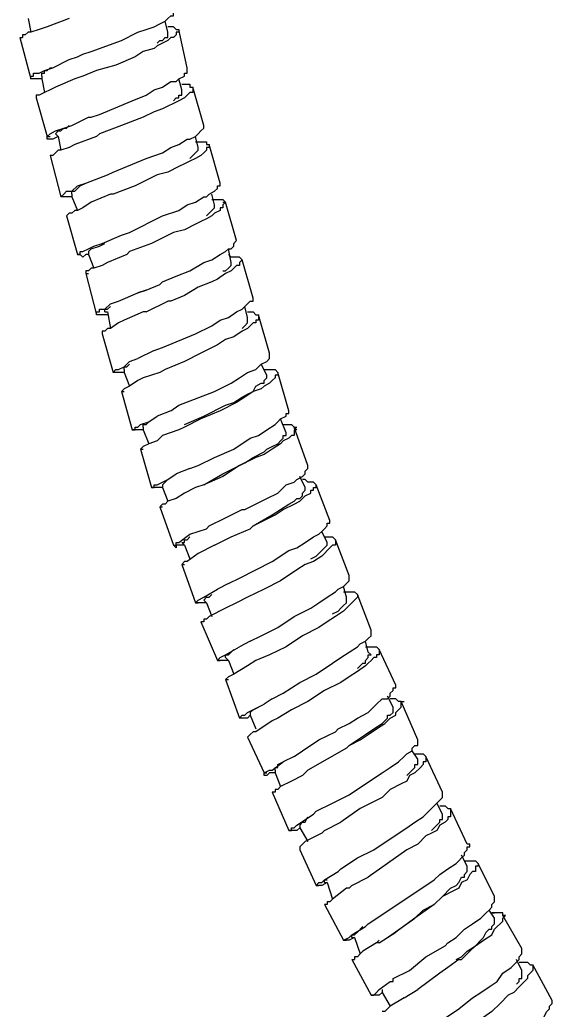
# Model space of a CAD drawing. Header units: millimetres. Extents: x 1.34 to 8.68, y 2.73 to 10.24.
# Drawn here: x 2.26 to 2.584, y 3.352 to 3.954 of the extents above; entities that cross this region are included whole.
import ezdxf

# ---------------------------------------------------------------- set-up
doc = ezdxf.new("R2010")
doc.units = ezdxf.units.MM
doc.layers.add('PDF2_형상', color=7, linetype='Continuous')

msp = doc.modelspace()

# ---------------------------------------------------------------- linework, layer by layer
at = {"layer": 'PDF2_형상', "lineweight": 25}
for points in [[(2.30375, 3.93476), (2.32208, 3.94143), (2.33208, 3.94643), (2.33708, 3.9481), (2.34208, 3.94976), (2.34541, 3.95143), (2.34875, 3.9531), (2.35041, 3.95476), (2.35208, 3.95643), (2.35375, 3.95643), (2.35375, 3.9581), (2.35375, 3.95976)], [(2.26541, 3.95476), (2.26708, 3.94643)], [(2.29041, 3.95476), (2.27708, 3.94976), (2.27208, 3.9481), (2.26708, 3.94643)], [(2.35041, 3.94643), (2.34875, 3.9531)], [(2.35708, 3.9481), (2.35708, 3.94643), (2.35541, 3.94643), (2.35541, 3.94476), (2.35375, 3.9431), (2.35208, 3.9431), (2.35041, 3.94143), (2.34708, 3.93976), (2.34375, 3.9381), (2.34208, 3.93643), (2.33541, 3.93476), (2.33041, 3.93143), (2.31875, 3.92643), (2.30708, 3.9231)], [(2.35541, 3.9481), (2.35375, 3.94976), (2.35208, 3.94976), (2.35041, 3.94976)], [(2.35541, 3.9481), (2.35708, 3.9481)], [(2.36208, 3.92476), (2.35708, 3.9481)], [(2.26041, 3.9431), (2.26708, 3.9181)], [(2.26041, 3.9431), (2.26208, 3.9431)], [(2.26541, 3.94643), (2.26375, 3.94476), (2.26208, 3.94476), (2.26208, 3.9431)], [(2.26708, 3.94643), (2.26541, 3.94643)], [(2.34375, 3.93976), (2.34541, 3.94143), (2.34708, 3.94143), (2.34875, 3.9431), (2.35041, 3.9431), (2.35041, 3.94476), (2.35041, 3.94643)], [(2.26708, 3.91976), (2.26875, 3.91976), (2.26875, 3.92143), (2.27208, 3.92143), (2.27541, 3.9231), (2.28041, 3.92476), (2.29041, 3.92976), (2.29541, 3.93143)], [(2.29541, 3.93143), (2.29875, 3.9331), (2.30375, 3.93476)], [(2.27375, 3.91976), (2.27375, 3.92143), (2.27541, 3.92143), (2.27541, 3.9231), (2.27708, 3.9231), (2.27875, 3.92476), (2.28041, 3.92476)], [(2.30708, 3.9231), (2.29875, 3.91976)], [(2.30375, 3.89476), (2.30875, 3.89643), (2.32875, 3.90476), (2.33708, 3.9081), (2.34208, 3.91143), (2.34708, 3.9131), (2.35208, 3.91643), (2.35541, 3.91643), (2.35708, 3.9181), (2.36041, 3.91976), (2.36041, 3.92143), (2.36208, 3.92143), (2.36208, 3.9231), (2.36208, 3.92476)], [(2.26708, 3.9181), (2.26708, 3.91976)], [(2.27375, 3.9181), (2.27041, 3.9181), (2.26875, 3.9181), (2.26708, 3.9181)], [(2.29875, 3.91976), (2.29375, 3.9181), (2.28208, 3.9131), (2.27875, 3.91143), (2.27541, 3.90976), (2.27208, 3.9081), (2.27041, 3.9081)], [(2.27375, 3.91976), (2.27375, 3.9181)], [(2.27375, 3.9181), (2.27541, 3.90976)], [(2.35875, 3.91143), (2.35708, 3.9181)], [(2.36541, 3.9131), (2.36541, 3.91143), (2.36541, 3.90976), (2.36375, 3.90976), (2.36208, 3.9081), (2.36041, 3.90643), (2.35708, 3.90476), (2.35375, 3.9031), (2.35041, 3.90143), (2.34708, 3.89976), (2.34208, 3.8981), (2.33541, 3.89476), (2.32208, 3.88976), (2.30875, 3.88476)], [(2.35375, 3.90476), (2.35541, 3.90643), (2.35708, 3.90643), (2.35708, 3.9081), (2.35875, 3.9081), (2.35875, 3.90976), (2.35875, 3.91143)], [(2.35875, 3.91476), (2.36041, 3.91476), (2.36208, 3.91476), (2.36375, 3.91476), (2.36375, 3.9131)], [(2.36375, 3.9131), (2.36541, 3.9131)], [(2.37208, 3.88976), (2.36541, 3.9131)], [(2.27041, 3.9081), (2.27041, 3.90643)], [(2.27041, 3.90643), (2.27708, 3.8831)], [(2.27708, 3.8831), (2.27875, 3.88476), (2.28208, 3.88643), (2.28708, 3.8881), (2.29208, 3.88976), (2.30208, 3.89476), (2.30375, 3.89476)], [(2.28208, 3.88476), (2.28375, 3.88643), (2.28541, 3.88643), (2.28708, 3.8881), (2.28875, 3.8881), (2.29041, 3.88976)], [(2.31375, 3.85976), (2.31708, 3.86143), (2.33708, 3.86976), (2.34708, 3.8731), (2.35208, 3.87643), (2.35708, 3.8781), (2.36208, 3.88143), (2.36375, 3.88143), (2.36708, 3.8831), (2.36875, 3.88476), (2.37041, 3.88643), (2.37208, 3.8881), (2.37208, 3.88976)], [(2.27708, 3.8831), (2.27875, 3.8831)], [(2.28375, 3.8831), (2.28041, 3.88143), (2.27875, 3.88143), (2.27708, 3.88143), (2.27708, 3.8831)], [(2.28208, 3.88476), (2.28375, 3.8831)], [(2.28375, 3.8831), (2.28541, 3.87476)], [(2.30708, 3.8831), (2.29375, 3.8781), (2.29041, 3.87643), (2.28541, 3.87476)], [(2.30875, 3.88476), (2.30708, 3.8831)], [(2.36875, 3.87643), (2.36708, 3.8831)], [(2.28375, 3.87476), (2.28208, 3.8731), (2.28041, 3.87143)], [(2.28541, 3.87476), (2.28375, 3.87476)], [(2.37541, 3.8781), (2.37541, 3.87643), (2.37375, 3.87643), (2.37375, 3.87476), (2.37208, 3.8731), (2.37041, 3.87143), (2.36708, 3.86976), (2.36375, 3.8681), (2.36041, 3.86643), (2.35708, 3.86476), (2.35041, 3.86143), (2.34375, 3.85976), (2.33041, 3.8531), (2.31708, 3.8481), (2.31541, 3.8481)], [(2.36375, 3.86976), (2.36541, 3.87143), (2.36708, 3.8731), (2.36875, 3.87476), (2.36875, 3.87643)], [(2.36708, 3.87976), (2.37041, 3.87976), (2.37208, 3.87976), (2.37375, 3.87976), (2.37375, 3.8781)], [(2.37375, 3.8781), (2.37541, 3.8781)], [(2.38208, 3.85476), (2.37541, 3.8781)], [(2.27875, 3.87143), (2.28541, 3.84643)], [(2.28041, 3.87143), (2.27875, 3.87143)], [(2.28708, 3.8481), (2.28875, 3.84976), (2.29208, 3.84976), (2.29541, 3.8531), (2.30041, 3.85476), (2.31375, 3.85976)], [(2.29208, 3.8481), (2.29208, 3.84976), (2.29375, 3.84976), (2.29708, 3.8531), (2.30041, 3.85476)], [(2.32208, 3.8231), (2.32708, 3.82476), (2.34708, 3.83476), (2.35708, 3.8381), (2.36208, 3.84143), (2.36708, 3.8431), (2.37208, 3.84643), (2.37375, 3.84643), (2.37541, 3.8481), (2.37875, 3.84976), (2.38041, 3.85143), (2.38041, 3.8531), (2.38208, 3.8531), (2.38208, 3.85476)], [(2.28541, 3.84643), (2.28708, 3.8481)], [(2.29208, 3.84643), (2.29041, 3.84643), (2.28875, 3.84643), (2.28708, 3.84643), (2.28541, 3.84643)], [(2.29208, 3.8481), (2.29208, 3.84643)], [(2.29208, 3.84643), (2.29541, 3.8381)], [(2.31541, 3.8481), (2.30375, 3.8431), (2.29875, 3.83976), (2.29541, 3.8381)], [(2.37875, 3.84143), (2.37708, 3.8481)], [(2.37708, 3.84476), (2.38041, 3.84476), (2.38208, 3.84476), (2.38375, 3.84476)], [(2.38375, 3.84476), (2.38541, 3.8431)], [(2.38375, 3.8431), (2.38541, 3.8431), (2.38375, 3.84143), (2.38375, 3.83976), (2.38208, 3.83976), (2.38208, 3.8381), (2.37875, 3.83643), (2.37708, 3.83476), (2.37375, 3.8331), (2.37041, 3.83143), (2.36708, 3.82976), (2.36041, 3.82643), (2.35375, 3.82476), (2.34041, 3.8181), (2.32708, 3.8131), (2.32541, 3.81143)], [(2.37375, 3.83476), (2.37541, 3.83643), (2.37708, 3.8381), (2.37875, 3.83976), (2.37875, 3.84143)], [(2.39208, 3.81976), (2.38541, 3.8431)], [(2.29041, 3.83643), (2.28875, 3.83476)], [(2.28875, 3.83476), (2.29541, 3.81143)], [(2.29375, 3.8381), (2.29208, 3.83643), (2.29041, 3.83643)], [(2.29541, 3.8381), (2.29375, 3.8381)], [(2.29708, 3.81143), (2.29708, 3.8131), (2.29875, 3.8131), (2.30208, 3.81476), (2.30541, 3.81643), (2.31041, 3.8181), (2.32208, 3.8231)], [(2.30208, 3.8131), (2.30375, 3.81476), (2.30875, 3.81643), (2.31208, 3.8181)], [(2.34708, 3.79476), (2.35541, 3.7981), (2.36375, 3.80143), (2.37208, 3.80643), (2.37708, 3.8081), (2.38208, 3.81143), (2.38541, 3.8131), (2.38708, 3.81476), (2.38875, 3.81476), (2.39041, 3.81643), (2.39041, 3.8181), (2.39208, 3.81976)], [(2.38875, 3.80643), (2.38708, 3.81476)], [(2.29541, 3.81143), (2.29708, 3.81143)], [(2.30208, 3.81143), (2.30041, 3.81143), (2.29875, 3.80976), (2.29708, 3.81143), (2.29541, 3.81143)], [(2.30208, 3.8131), (2.30208, 3.81143)], [(2.30208, 3.81143), (2.30541, 3.8031)], [(2.32541, 3.81143), (2.31375, 3.80643), (2.31041, 3.80476), (2.30541, 3.8031)], [(2.39375, 3.80976), (2.39208, 3.80976), (2.39041, 3.80976), (2.38875, 3.80976), (2.38708, 3.81143)], [(2.39375, 3.80976), (2.39541, 3.8081)], [(2.30375, 3.8031), (2.30208, 3.80143), (2.30041, 3.80143), (2.30041, 3.79976)], [(2.30541, 3.8031), (2.30375, 3.8031)], [(2.39541, 3.8081), (2.39375, 3.80643), (2.39375, 3.80476), (2.39208, 3.80476), (2.39041, 3.8031), (2.38875, 3.80143), (2.38541, 3.79976), (2.38041, 3.79643), (2.37708, 3.79476), (2.36875, 3.79143), (2.36041, 3.78643), (2.35208, 3.7831), (2.35041, 3.7831)], [(2.38375, 3.80143), (2.38541, 3.80143), (2.38708, 3.8031), (2.38875, 3.80476), (2.38875, 3.80643)], [(2.40208, 3.78476), (2.39541, 3.8081)], [(2.30041, 3.79976), (2.30708, 3.77476)], [(2.30041, 3.79976), (2.30208, 3.79976)], [(2.33708, 3.78976), (2.34541, 3.7931)], [(2.34541, 3.7931), (2.34708, 3.79476)], [(2.30708, 3.77643), (2.30875, 3.77643), (2.30875, 3.7781), (2.31208, 3.7781), (2.31541, 3.78143), (2.32041, 3.7831), (2.33208, 3.7881)], [(2.33208, 3.7881), (2.33708, 3.78976), (2.33208, 3.7881)], [(2.34208, 3.7531), (2.34708, 3.75476), (2.36708, 3.7631), (2.37708, 3.7681), (2.38208, 3.77143), (2.38708, 3.7731), (2.39208, 3.77643), (2.39541, 3.7781), (2.39708, 3.77976), (2.39875, 3.78143), (2.40041, 3.7831), (2.40208, 3.7831), (2.40208, 3.78476)], [(2.31208, 3.77643), (2.31208, 3.7781), (2.31375, 3.7781), (2.31541, 3.77976)], [(2.33708, 3.77643), (2.35041, 3.7831)], [(2.39875, 3.7731), (2.39708, 3.77976)], [(2.30708, 3.77476), (2.30708, 3.77643)], [(2.31375, 3.77476), (2.31041, 3.77476), (2.30875, 3.77476), (2.30708, 3.77476)], [(2.33541, 3.77643), (2.32375, 3.77143), (2.32041, 3.76976), (2.31541, 3.76643), (2.31375, 3.76643), (2.31208, 3.76476), (2.31041, 3.76476)], [(2.31208, 3.77643), (2.31375, 3.77643)], [(2.31375, 3.77643), (2.31541, 3.76643)], [(2.33708, 3.77643), (2.33541, 3.77643)], [(2.40541, 3.77476), (2.40541, 3.7731), (2.40541, 3.77143), (2.40375, 3.77143), (2.40375, 3.76976), (2.40208, 3.76976), (2.40041, 3.7681), (2.39875, 3.76643), (2.39541, 3.76476), (2.39041, 3.76143), (2.38541, 3.75976), (2.38041, 3.75643), (2.37041, 3.75143), (2.36041, 3.74643), (2.34875, 3.74143), (2.34541, 3.73976)], [(2.39541, 3.76643), (2.39708, 3.7681), (2.39875, 3.76976), (2.39875, 3.77143), (2.39875, 3.7731)], [(2.39875, 3.77643), (2.40041, 3.77643), (2.40208, 3.77643), (2.40375, 3.77476)], [(2.40375, 3.77476), (2.40541, 3.77476)], [(2.41208, 3.75143), (2.40541, 3.77476)], [(2.31041, 3.76476), (2.31041, 3.7631)], [(2.31041, 3.7631), (2.31708, 3.73976)], [(2.34208, 3.7531), (2.33208, 3.7481)], [(2.35208, 3.71643), (2.35708, 3.71976), (2.37875, 3.7281), (2.38875, 3.7331), (2.39375, 3.73643), (2.39875, 3.73976), (2.40375, 3.74143), (2.40541, 3.7431), (2.40708, 3.74476), (2.41041, 3.74643), (2.41208, 3.7481), (2.41208, 3.74976), (2.41208, 3.75143)], [(2.31875, 3.74143), (2.32041, 3.74143), (2.32375, 3.7431), (2.32708, 3.74643), (2.33208, 3.7481)], [(2.32375, 3.74143), (2.32375, 3.7431), (2.32541, 3.7431), (2.32708, 3.74476)], [(2.41041, 3.7381), (2.40708, 3.74476)], [(2.31708, 3.73976), (2.31875, 3.74143)], [(2.32375, 3.73976), (2.32208, 3.73976), (2.32041, 3.73976), (2.31875, 3.73976), (2.31708, 3.73976)], [(2.33541, 3.73643), (2.33208, 3.73476), (2.32708, 3.73143), (2.32375, 3.72976), (2.32208, 3.7281)], [(2.32375, 3.74143), (2.32375, 3.73976)], [(2.32375, 3.73976), (2.32708, 3.73143)], [(2.34541, 3.73976), (2.33541, 3.73643)], [(2.41708, 3.73976), (2.41708, 3.7381), (2.41541, 3.7381), (2.41541, 3.73643), (2.41375, 3.73476), (2.41208, 3.7331), (2.40875, 3.73143), (2.40708, 3.72976), (2.40208, 3.7281), (2.39708, 3.72476), (2.39208, 3.72143), (2.38208, 3.71643), (2.37041, 3.71143), (2.36041, 3.70643), (2.35708, 3.70476)], [(2.36041, 3.7081), (2.37208, 3.7131), (2.38541, 3.71976), (2.39041, 3.72143), (2.39541, 3.72476), (2.39875, 3.72643), (2.40208, 3.7281), (2.40375, 3.73143), (2.40708, 3.7331), (2.40875, 3.7331), (2.40875, 3.73476), (2.41041, 3.73643), (2.41041, 3.7381)], [(2.40875, 3.74143), (2.41208, 3.74143), (2.41375, 3.74143), (2.41541, 3.74143)], [(2.41541, 3.74143), (2.41708, 3.73976)], [(2.42375, 3.71643), (2.41708, 3.73976)], [(2.32208, 3.7281), (2.32875, 3.70476)], [(2.32208, 3.7281), (2.32375, 3.7281)], [(2.33041, 3.70476), (2.33041, 3.70643), (2.33208, 3.70643), (2.33375, 3.7081), (2.33875, 3.70976), (2.34375, 3.7131)], [(2.35208, 3.71643), (2.34375, 3.7131)], [(2.36375, 3.68143), (2.36875, 3.6831), (2.37875, 3.6881), (2.39041, 3.6931), (2.40041, 3.69976), (2.40541, 3.70143), (2.41041, 3.70476), (2.41541, 3.7081), (2.41708, 3.70976), (2.41875, 3.71143), (2.42208, 3.7131), (2.42208, 3.71476), (2.42375, 3.71476), (2.42375, 3.71643)], [(2.33541, 3.70643), (2.33541, 3.7081), (2.33708, 3.7081), (2.33875, 3.70976)], [(2.33541, 3.70643), (2.33541, 3.70476)], [(2.42708, 3.70643), (2.42875, 3.70476), (2.42708, 3.70476), (2.42708, 3.7031), (2.42708, 3.70143), (2.42541, 3.70143), (2.42375, 3.69976), (2.42041, 3.6981), (2.41875, 3.69643), (2.41375, 3.6931), (2.40875, 3.68976), (2.40375, 3.6881), (2.39375, 3.6831), (2.38375, 3.67643), (2.37208, 3.67143), (2.36708, 3.66976)], [(2.42208, 3.7031), (2.41875, 3.71143)], [(2.42041, 3.7081), (2.42375, 3.7081), (2.42541, 3.7081), (2.42708, 3.70643)], [(2.42708, 3.70643), (2.42875, 3.70643)], [(2.43541, 3.6831), (2.42708, 3.70643)], [(2.32875, 3.70476), (2.33041, 3.70476)], [(2.33541, 3.70476), (2.33375, 3.70476), (2.33208, 3.70476), (2.33041, 3.70476), (2.32875, 3.70476)], [(2.34708, 3.70143), (2.34375, 3.6981), (2.33875, 3.69643), (2.33541, 3.69476), (2.33375, 3.6931)], [(2.33541, 3.70476), (2.33875, 3.69643)], [(2.35708, 3.70476), (2.34708, 3.70143)], [(2.37208, 3.67143), (2.38375, 3.6781), (2.39708, 3.68476), (2.40208, 3.6881), (2.40875, 3.69143), (2.41041, 3.6931), (2.41375, 3.69476), (2.41708, 3.69643), (2.41875, 3.6981), (2.42041, 3.69976), (2.42041, 3.70143), (2.42208, 3.70143), (2.42208, 3.7031)], [(2.33375, 3.6931), (2.34041, 3.66976)], [(2.33375, 3.6931), (2.33541, 3.6931)], [(2.39708, 3.65643), (2.41041, 3.6631), (2.41708, 3.66643), (2.42208, 3.67143), (2.42708, 3.6731), (2.42875, 3.67476), (2.43208, 3.67643), (2.43375, 3.6781), (2.43375, 3.67976), (2.43541, 3.68143), (2.43541, 3.6831)], [(2.34208, 3.66976), (2.34208, 3.67143), (2.34375, 3.67143), (2.34708, 3.6731), (2.35041, 3.67476), (2.35541, 3.6781)], [(2.36375, 3.68143), (2.35541, 3.6781)], [(2.43375, 3.66976), (2.43041, 3.67643)], [(2.34708, 3.67143), (2.34875, 3.6731), (2.35041, 3.67476)], [(2.34708, 3.67143), (2.34708, 3.66976)], [(2.40208, 3.64643), (2.41541, 3.6531), (2.42041, 3.65643), (2.42708, 3.65976), (2.43041, 3.66143), (2.43375, 3.66476), (2.43708, 3.66643), (2.43708, 3.6681), (2.43875, 3.6681), (2.43875, 3.66976), (2.44041, 3.66976), (2.44041, 3.67143)], [(2.43875, 3.6731), (2.43708, 3.6731), (2.43541, 3.6731), (2.43375, 3.67476), (2.43208, 3.67476)], [(2.44041, 3.67143), (2.43875, 3.6731)], [(2.44875, 3.64976), (2.44041, 3.67143)], [(2.34041, 3.66976), (2.34208, 3.66976)], [(2.34708, 3.66976), (2.34541, 3.66976), (2.34375, 3.66976), (2.34208, 3.66976), (2.34041, 3.66976)], [(2.36041, 3.66643), (2.35541, 3.6631), (2.35041, 3.66143), (2.34875, 3.65976), (2.34708, 3.65976), (2.34541, 3.6581)], [(2.34708, 3.66976), (2.35041, 3.66143)], [(2.36708, 3.66976), (2.36041, 3.66643)], [(2.40208, 3.64643), (2.41375, 3.6531), (2.41875, 3.65643), (2.42375, 3.65976), (2.42708, 3.66143), (2.42875, 3.6631), (2.43041, 3.6631), (2.43208, 3.66476), (2.43208, 3.66643), (2.43375, 3.6681), (2.43375, 3.66976)], [(2.34541, 3.6581), (2.35375, 3.63476)], [(2.34541, 3.6581), (2.34708, 3.6581)], [(2.38541, 3.65143), (2.39541, 3.65643)], [(2.39541, 3.65643), (2.39708, 3.65643)], [(2.35375, 3.63476), (2.35541, 3.63476), (2.35541, 3.63643), (2.35708, 3.63643), (2.36375, 3.64143), (2.37375, 3.64476), (2.37541, 3.64643)], [(2.37541, 3.64643), (2.38541, 3.65143)], [(2.38708, 3.61143), (2.39375, 3.61476), (2.40375, 3.61976), (2.41375, 3.62476), (2.42375, 3.63143), (2.42875, 3.6331), (2.43375, 3.63643), (2.43875, 3.63976), (2.44208, 3.64143), (2.44375, 3.6431), (2.44541, 3.64476), (2.44708, 3.64643), (2.44708, 3.6481), (2.44875, 3.6481), (2.44875, 3.64976)], [(2.40041, 3.64476), (2.40208, 3.64643)], [(2.38875, 3.63976), (2.40041, 3.64476)], [(2.44708, 3.63643), (2.44375, 3.6431)], [(2.35375, 3.63476), (2.35541, 3.63476)], [(2.36041, 3.63476), (2.35708, 3.63476), (2.35541, 3.63476), (2.35541, 3.6331), (2.35375, 3.63476)], [(2.35875, 3.63643), (2.36041, 3.63643), (2.36041, 3.6381), (2.36208, 3.6381), (2.36375, 3.63976)], [(2.35875, 3.63643), (2.36041, 3.63476)], [(2.37875, 3.63476), (2.36875, 3.62976), (2.36208, 3.62476), (2.36041, 3.62476), (2.35875, 3.6231)], [(2.36041, 3.63476), (2.36375, 3.62643)], [(2.37875, 3.63476), (2.38875, 3.63976)], [(2.45208, 3.6381), (2.45208, 3.63643), (2.45208, 3.63476), (2.45041, 3.63476), (2.44875, 3.6331), (2.44708, 3.63143), (2.44541, 3.62976), (2.44375, 3.6281), (2.43875, 3.62476), (2.43375, 3.6231), (2.42875, 3.61976), (2.41875, 3.6131), (2.40875, 3.6081), (2.39875, 3.6031), (2.39208, 3.59976)], [(2.43708, 3.62643), (2.44041, 3.6281), (2.44208, 3.62976), (2.44375, 3.63143), (2.44541, 3.6331), (2.44708, 3.63476), (2.44708, 3.63643)], [(2.44541, 3.63976), (2.44708, 3.63976), (2.44875, 3.63976), (2.45041, 3.63976)], [(2.45041, 3.63976), (2.45208, 3.6381)], [(2.46041, 3.61643), (2.45208, 3.6381)], [(2.35875, 3.6231), (2.36708, 3.59976)], [(2.35875, 3.6231), (2.36041, 3.6231)], [(2.40041, 3.57643), (2.40708, 3.57976), (2.41708, 3.58476), (2.42708, 3.59143), (2.43708, 3.59643), (2.44208, 3.59976), (2.44708, 3.6031), (2.45208, 3.60643), (2.45375, 3.6081), (2.45708, 3.60976), (2.45875, 3.61143), (2.46041, 3.6131), (2.46041, 3.61476), (2.46041, 3.61643)], [(2.38708, 3.61143), (2.38041, 3.6081)], [(2.36708, 3.59976), (2.36875, 3.60143), (2.37208, 3.6031), (2.38041, 3.6081)], [(2.37208, 3.60143), (2.37375, 3.6031), (2.37541, 3.6031), (2.37708, 3.60476)], [(2.46541, 3.60476), (2.46541, 3.6031), (2.46375, 3.60143), (2.46208, 3.59976), (2.46041, 3.5981), (2.45875, 3.59643), (2.45708, 3.59476), (2.45208, 3.59143), (2.44708, 3.5881), (2.44208, 3.58476), (2.43208, 3.57976), (2.42208, 3.5731), (2.41208, 3.5681), (2.40375, 3.56476)], [(2.45875, 3.6031), (2.45708, 3.60976)], [(2.45708, 3.60643), (2.46041, 3.60643), (2.46208, 3.60643), (2.46375, 3.60643)], [(2.46375, 3.60643), (2.46541, 3.60476)], [(2.47375, 3.5831), (2.46541, 3.60476)], [(2.36708, 3.59976), (2.36875, 3.59976)], [(2.37375, 3.59976), (2.37041, 3.59976), (2.36875, 3.59976), (2.36708, 3.59976)], [(2.37208, 3.60143), (2.37375, 3.59976)], [(2.37375, 3.59976), (2.37708, 3.59143)], [(2.39208, 3.59976), (2.38541, 3.59643)], [(2.45041, 3.5931), (2.45375, 3.59476), (2.45541, 3.59643), (2.45708, 3.5981), (2.45875, 3.59976), (2.45875, 3.60143), (2.45875, 3.6031)], [(2.38541, 3.59643), (2.37541, 3.59143), (2.37375, 3.58976), (2.37208, 3.58976), (2.37208, 3.5881)], [(2.37041, 3.5881), (2.38041, 3.56476)], [(2.37208, 3.5881), (2.37041, 3.5881)], [(2.41375, 3.54143), (2.42041, 3.54476), (2.43041, 3.55143), (2.44041, 3.55643), (2.45041, 3.5631), (2.45541, 3.56643), (2.46041, 3.56976), (2.46541, 3.5731), (2.46708, 3.57476), (2.47041, 3.57643), (2.47208, 3.5781), (2.47375, 3.57976), (2.47375, 3.58143), (2.47375, 3.5831)], [(2.40041, 3.57643), (2.39375, 3.5731)], [(2.47208, 3.56976), (2.47041, 3.57643)], [(2.38041, 3.56476), (2.38208, 3.56643), (2.38541, 3.5681), (2.39375, 3.5731)], [(2.38541, 3.56643), (2.38541, 3.5681), (2.38708, 3.5681), (2.38875, 3.56976), (2.39041, 3.57143)], [(2.47875, 3.57143), (2.47875, 3.56976), (2.47875, 3.5681), (2.47708, 3.5681), (2.47708, 3.56643), (2.47541, 3.56643), (2.47375, 3.56476), (2.47208, 3.5631), (2.47041, 3.56143), (2.46541, 3.5581), (2.46041, 3.55476), (2.45541, 3.55143), (2.44541, 3.54643), (2.43541, 3.53976), (2.42541, 3.53476), (2.41708, 3.52976)], [(2.46541, 3.55976), (2.46708, 3.56143), (2.46875, 3.5631), (2.47041, 3.5631), (2.47041, 3.56476), (2.47208, 3.56643), (2.47208, 3.5681), (2.47375, 3.5681), (2.47208, 3.56976)], [(2.47041, 3.5731), (2.47375, 3.5731), (2.47541, 3.5731), (2.47708, 3.5731)], [(2.47708, 3.5731), (2.47875, 3.57143)], [(2.48875, 3.54976), (2.47875, 3.57143)], [(2.38041, 3.56476), (2.38208, 3.56476)], [(2.38708, 3.56476), (2.38375, 3.56476), (2.38208, 3.56476), (2.38041, 3.56476)], [(2.38541, 3.56643), (2.38708, 3.56476)], [(2.38708, 3.56476), (2.39041, 3.55643)], [(2.40375, 3.56476), (2.39875, 3.56143)], [(2.39875, 3.56143), (2.39041, 3.55643), (2.38708, 3.55476), (2.38541, 3.5531)], [(2.38541, 3.5531), (2.39375, 3.52976)], [(2.38541, 3.5531), (2.38708, 3.5531)], [(2.48541, 3.54476), (2.48708, 3.54643), (2.48708, 3.5481), (2.48875, 3.5481), (2.48875, 3.54976)], [(2.48541, 3.5431), (2.48541, 3.54476)], [(2.39541, 3.53143), (2.39708, 3.53143), (2.39875, 3.5331), (2.40875, 3.5381)], [(2.41375, 3.54143), (2.40875, 3.5381)], [(2.45375, 3.5231), (2.46041, 3.52643), (2.46541, 3.52976), (2.47208, 3.5331), (2.47708, 3.5381), (2.48041, 3.54143), (2.48375, 3.54143), (2.48541, 3.5431)], [(2.46041, 3.5131), (2.46708, 3.51643), (2.47208, 3.51976), (2.47708, 3.5231), (2.48208, 3.52643), (2.48541, 3.52976), (2.48875, 3.53143), (2.48875, 3.5331), (2.49041, 3.53476), (2.49208, 3.53643), (2.49208, 3.5381), (2.49208, 3.53976)], [(2.48708, 3.53643), (2.48375, 3.5431)], [(2.49208, 3.53976), (2.49041, 3.53976), (2.48875, 3.54143), (2.48708, 3.54143), (2.48541, 3.54143)], [(2.49208, 3.53976), (2.49375, 3.53976)], [(2.50208, 3.51643), (2.49208, 3.53976)], [(2.40041, 3.5331), (2.40208, 3.53476), (2.40541, 3.53643)], [(2.40041, 3.5331), (2.40041, 3.53143)], [(2.46041, 3.5131), (2.46541, 3.51643), (2.47041, 3.51976), (2.47541, 3.5231), (2.48041, 3.52643), (2.48208, 3.5281), (2.48375, 3.52976), (2.48375, 3.53143), (2.48541, 3.53143), (2.48708, 3.5331), (2.48708, 3.53476), (2.48708, 3.53643)], [(2.39375, 3.52976), (2.39541, 3.53143)], [(2.40041, 3.53143), (2.39875, 3.52976), (2.39708, 3.52976), (2.39541, 3.52976), (2.39375, 3.52976)], [(2.40041, 3.53143), (2.40375, 3.5231)], [(2.41375, 3.5281), (2.40375, 3.52143), (2.40208, 3.52143), (2.40041, 3.51976)], [(2.41708, 3.52976), (2.41375, 3.5281)], [(2.39875, 3.5181), (2.40041, 3.51976)], [(2.42708, 3.50643), (2.43208, 3.50976), (2.44208, 3.51643), (2.45208, 3.52143)], [(2.45208, 3.52143), (2.45375, 3.5231)], [(2.39875, 3.5181), (2.40875, 3.49643)], [(2.45041, 3.4781), (2.46041, 3.4831), (2.47041, 3.48976), (2.48041, 3.49643), (2.48541, 3.49976), (2.49041, 3.5031), (2.49375, 3.50643), (2.49541, 3.5081), (2.49875, 3.50976), (2.49875, 3.51143), (2.50041, 3.5131), (2.50208, 3.5131), (2.50208, 3.51476), (2.50208, 3.51643)], [(2.45875, 3.51143), (2.44708, 3.50476), (2.43541, 3.4981)], [(2.45875, 3.51143), (2.46041, 3.5131)], [(2.50208, 3.50476), (2.49875, 3.50976)], [(2.50041, 3.5081), (2.50208, 3.5081), (2.50375, 3.5081), (2.50541, 3.5081)], [(2.50541, 3.5081), (2.50708, 3.50643)], [(2.40875, 3.49643), (2.41208, 3.4981), (2.41375, 3.4981), (2.42041, 3.5031)], [(2.41541, 3.4981), (2.41541, 3.49976), (2.41708, 3.49976), (2.41708, 3.50143), (2.42041, 3.5031)], [(2.42708, 3.50643), (2.42041, 3.5031)], [(2.50708, 3.50643), (2.50708, 3.50476), (2.50708, 3.5031), (2.50541, 3.5031), (2.50541, 3.50143), (2.50375, 3.49976), (2.50041, 3.49643), (2.49708, 3.49476), (2.49541, 3.49143), (2.49208, 3.48976), (2.48541, 3.48643), (2.48041, 3.48143), (2.46708, 3.47476), (2.45541, 3.46643)], [(2.49541, 3.49476), (2.49708, 3.49643), (2.49875, 3.4981), (2.50041, 3.49976), (2.50041, 3.50143), (2.50208, 3.50143), (2.50208, 3.5031), (2.50208, 3.50476)], [(2.51708, 3.48476), (2.50708, 3.50643)], [(2.40875, 3.49643), (2.41041, 3.49643)], [(2.41541, 3.49643), (2.41208, 3.49643), (2.41041, 3.49476), (2.40875, 3.49476), (2.40875, 3.49643)], [(2.41541, 3.4981), (2.41541, 3.49643)], [(2.41541, 3.49643), (2.41875, 3.4881)], [(2.43541, 3.4981), (2.43208, 3.49476)], [(2.42541, 3.49143), (2.41875, 3.4881), (2.41708, 3.48643), (2.41541, 3.48643), (2.41541, 3.48476)], [(2.43208, 3.49476), (2.42541, 3.49143)], [(2.41375, 3.48476), (2.42375, 3.46143)], [(2.41541, 3.48476), (2.41375, 3.48476)], [(2.46541, 3.44476), (2.47541, 3.44976), (2.48541, 3.45643), (2.49541, 3.4631), (2.50041, 3.46643), (2.50541, 3.46976), (2.50875, 3.4731), (2.51208, 3.47643), (2.51375, 3.4781), (2.51541, 3.47976), (2.51708, 3.48143), (2.51708, 3.4831), (2.51708, 3.48476)], [(2.44041, 3.4731), (2.45041, 3.4781)], [(2.51708, 3.47143), (2.51375, 3.4781)], [(2.42541, 3.46143), (2.42541, 3.4631), (2.42708, 3.4631), (2.42875, 3.46476), (2.43875, 3.47143), (2.44041, 3.4731)], [(2.52208, 3.47476), (2.52208, 3.4731), (2.52208, 3.47143), (2.52208, 3.46976), (2.52041, 3.46976), (2.52041, 3.4681), (2.51875, 3.46643), (2.51541, 3.46476), (2.51375, 3.46143), (2.51041, 3.45976), (2.50708, 3.4581), (2.50208, 3.4531), (2.49541, 3.44976), (2.48375, 3.44143), (2.47208, 3.4331)], [(2.51541, 3.47643), (2.51708, 3.47643)], [(2.51541, 3.47643), (2.51708, 3.47643), (2.51875, 3.47643), (2.52041, 3.47476)], [(2.52041, 3.47476), (2.52208, 3.47476)], [(2.53208, 3.4531), (2.52208, 3.47476)], [(2.43041, 3.46476), (2.43208, 3.46643), (2.43375, 3.46643), (2.43541, 3.46976)], [(2.44541, 3.46143), (2.45541, 3.46643)], [(2.51041, 3.46143), (2.51375, 3.46476), (2.51541, 3.46643), (2.51541, 3.4681), (2.51708, 3.4681), (2.51708, 3.46976), (2.51708, 3.47143)], [(2.43041, 3.4631), (2.42875, 3.46143), (2.42708, 3.46143), (2.42541, 3.46143), (2.42375, 3.46143)], [(2.42375, 3.46143), (2.42541, 3.46143)], [(2.43041, 3.46476), (2.43041, 3.4631)], [(2.43041, 3.4631), (2.43541, 3.45476)], [(2.44541, 3.46143), (2.44375, 3.45976), (2.43375, 3.45476), (2.43208, 3.4531), (2.43041, 3.45143)], [(2.43041, 3.45143), (2.43041, 3.44976)], [(2.43041, 3.44976), (2.44041, 3.4281)], [(2.48208, 3.41143), (2.49208, 3.4181), (2.50208, 3.42476), (2.51208, 3.43143), (2.51541, 3.43476), (2.52041, 3.4381), (2.52541, 3.44143), (2.52708, 3.4431), (2.52875, 3.44476), (2.53041, 3.44643), (2.53041, 3.4481), (2.53208, 3.44976), (2.53208, 3.45143), (2.53375, 3.45143), (2.53375, 3.4531), (2.53208, 3.4531)], [(2.45541, 3.4381), (2.46541, 3.44476)], [(2.53208, 3.43976), (2.52875, 3.44643)], [(2.53041, 3.4431), (2.53208, 3.4431)], [(2.53041, 3.4431), (2.53375, 3.4431), (2.53541, 3.4431), (2.53708, 3.4431)], [(2.53708, 3.4431), (2.53875, 3.44143)], [(2.44041, 3.4281), (2.44208, 3.42976), (2.44375, 3.42976), (2.44541, 3.43143), (2.45375, 3.43643), (2.45541, 3.4381)], [(2.48375, 3.39643), (2.49541, 3.40476), (2.50041, 3.4081), (2.50541, 3.4131), (2.51208, 3.41643), (2.51708, 3.42143), (2.52208, 3.42643), (2.52541, 3.4281), (2.52708, 3.42976), (2.52875, 3.4331), (2.53041, 3.4331), (2.53041, 3.43476), (2.53208, 3.43643), (2.53208, 3.4381), (2.53208, 3.43976)], [(2.53875, 3.44143), (2.53875, 3.43976), (2.53708, 3.43976), (2.53708, 3.4381), (2.53708, 3.43643), (2.53541, 3.43643), (2.53375, 3.43476), (2.53208, 3.43143), (2.52875, 3.42976), (2.52708, 3.42643), (2.52375, 3.42476), (2.51708, 3.42143), (2.51208, 3.41643), (2.50041, 3.4081), (2.48875, 3.39976)], [(2.54875, 3.42143), (2.53875, 3.44143)], [(2.44708, 3.42976), (2.44375, 3.4281), (2.44208, 3.4281), (2.44041, 3.4281)], [(2.44541, 3.42976), (2.44541, 3.43143), (2.44708, 3.43143)], [(2.44541, 3.42976), (2.44708, 3.42976)], [(2.44708, 3.42976), (2.45041, 3.41976)], [(2.46208, 3.4281), (2.47208, 3.4331)], [(2.44041, 3.4281), (2.44208, 3.4281)], [(2.46041, 3.42643), (2.45875, 3.42643), (2.45041, 3.41976), (2.44875, 3.4181), (2.44708, 3.4181), (2.44708, 3.41643)], [(2.46208, 3.4281), (2.46041, 3.42643)], [(2.46208, 3.4281), (2.46041, 3.42643)], [(2.52041, 3.3931), (2.52541, 3.39643), (2.53041, 3.40143), (2.53541, 3.40476), (2.54041, 3.4081), (2.54375, 3.41143), (2.54541, 3.4131), (2.54708, 3.41476), (2.54708, 3.41643), (2.54875, 3.4181), (2.54875, 3.41976), (2.54875, 3.42143)], [(2.44541, 3.41643), (2.45708, 3.39476)], [(2.44708, 3.41643), (2.44541, 3.41643)], [(2.54875, 3.4081), (2.54541, 3.4131)], [(2.47208, 3.40476), (2.48208, 3.41143)], [(2.52875, 3.3831), (2.53375, 3.3881), (2.53708, 3.39143), (2.54208, 3.39476), (2.54708, 3.3981), (2.54875, 3.40143), (2.55041, 3.4031), (2.55208, 3.40476), (2.55375, 3.40643), (2.55375, 3.4081), (2.55541, 3.40976), (2.55375, 3.40976)], [(2.52875, 3.38476), (2.53208, 3.3881), (2.53708, 3.39143), (2.54041, 3.39476), (2.54208, 3.39643), (2.54375, 3.39976), (2.54541, 3.40143), (2.54708, 3.40143), (2.54708, 3.4031), (2.54875, 3.40476), (2.54875, 3.40643), (2.54875, 3.4081)], [(2.54708, 3.41143), (2.54875, 3.41143)], [(2.55375, 3.41143), (2.55208, 3.41143), (2.55041, 3.41143), (2.54875, 3.41143), (2.54708, 3.41143)], [(2.55375, 3.40976), (2.55375, 3.41143)], [(2.56541, 3.38976), (2.55375, 3.40976)], [(2.45708, 3.39476), (2.46041, 3.39643), (2.46208, 3.3981), (2.47041, 3.4031), (2.47208, 3.40476)], [(2.46208, 3.39643), (2.46208, 3.3981), (2.46375, 3.3981), (2.46541, 3.39976), (2.46875, 3.4031)], [(2.47875, 3.3931), (2.48875, 3.39976)], [(2.46375, 3.39643), (2.46041, 3.39476), (2.45875, 3.39476), (2.45708, 3.39476)], [(2.45708, 3.39476), (2.45875, 3.39476)], [(2.46208, 3.39643), (2.46375, 3.39643)], [(2.46375, 3.39643), (2.46708, 3.38643)], [(2.47875, 3.39476), (2.47708, 3.3931)], [(2.46875, 3.3881), (2.46708, 3.38643)], [(2.47708, 3.3931), (2.46875, 3.3881)], [(2.47875, 3.3931), (2.47708, 3.3931)], [(2.49708, 3.37643), (2.50708, 3.38476), (2.51875, 3.39143)], [(2.51708, 3.34643), (2.52708, 3.3531), (2.53541, 3.35976), (2.54041, 3.3631), (2.54541, 3.36643), (2.55041, 3.36976), (2.55375, 3.37476), (2.55875, 3.3781), (2.56041, 3.37976), (2.56208, 3.38143), (2.56375, 3.3831), (2.56375, 3.38476), (2.56541, 3.38643), (2.56541, 3.3881), (2.56541, 3.38976)], [(2.51875, 3.39143), (2.52041, 3.3931)], [(2.46208, 3.3831), (2.47375, 3.36143)], [(2.46208, 3.3831), (2.46375, 3.3831)], [(2.46708, 3.38643), (2.46541, 3.38476), (2.46375, 3.38476), (2.46375, 3.3831)], [(2.52708, 3.3831), (2.52041, 3.3781), (2.51541, 3.37476), (2.50208, 3.36476)], [(2.52541, 3.3831), (2.52875, 3.38476)], [(2.52708, 3.3831), (2.52875, 3.3831)], [(2.56541, 3.37643), (2.56208, 3.3831)], [(2.56375, 3.38143), (2.56541, 3.38143)], [(2.56375, 3.38143), (2.56708, 3.38143), (2.56875, 3.38143), (2.57041, 3.37976)], [(2.48708, 3.37143), (2.49708, 3.37643)], [(2.57208, 3.37976), (2.57208, 3.3781), (2.57208, 3.37643), (2.57041, 3.37476), (2.56875, 3.3731), (2.56875, 3.37143), (2.56541, 3.3681), (2.56375, 3.36643), (2.56041, 3.3631), (2.55708, 3.36143), (2.55208, 3.35643), (2.54708, 3.35143), (2.53541, 3.3431), (2.52375, 3.33476)], [(2.56208, 3.3681), (2.56375, 3.36976), (2.56375, 3.37143), (2.56541, 3.37143), (2.56541, 3.3731), (2.56541, 3.37476), (2.56541, 3.37643)], [(2.57041, 3.37976), (2.57208, 3.37976)], [(2.58375, 3.3581), (2.57208, 3.37976)], [(2.47541, 3.36143), (2.47708, 3.3631), (2.47875, 3.36476), (2.48541, 3.36976), (2.48708, 3.36976), (2.48708, 3.37143)], [(2.48041, 3.36476), (2.48041, 3.3631)], [(2.49375, 3.35976), (2.50208, 3.36476)], [(2.48041, 3.3631), (2.47875, 3.36143), (2.47541, 3.36143), (2.47375, 3.36143)], [(2.47375, 3.36143), (2.47541, 3.36143)], [(2.48041, 3.3631), (2.48541, 3.35476)], [(2.49375, 3.35976), (2.48541, 3.35476)], [(2.52375, 3.30476), (2.52708, 3.3081), (2.52875, 3.3081), (2.54041, 3.31643), (2.55041, 3.32476), (2.55708, 3.32976), (2.56208, 3.3331), (2.56708, 3.3381), (2.57208, 3.3431), (2.57541, 3.34643), (2.57875, 3.3481), (2.58041, 3.35143), (2.58208, 3.3531), (2.58208, 3.35476), (2.58375, 3.35643), (2.58375, 3.3581)], [(2.48375, 3.3531), (2.48208, 3.35143), (2.48041, 3.35143)], [(2.48541, 3.35476), (2.48375, 3.3531)]]:
    msp.add_lwpolyline(points, dxfattribs=at)

doc.saveas('drawing.dxf')
